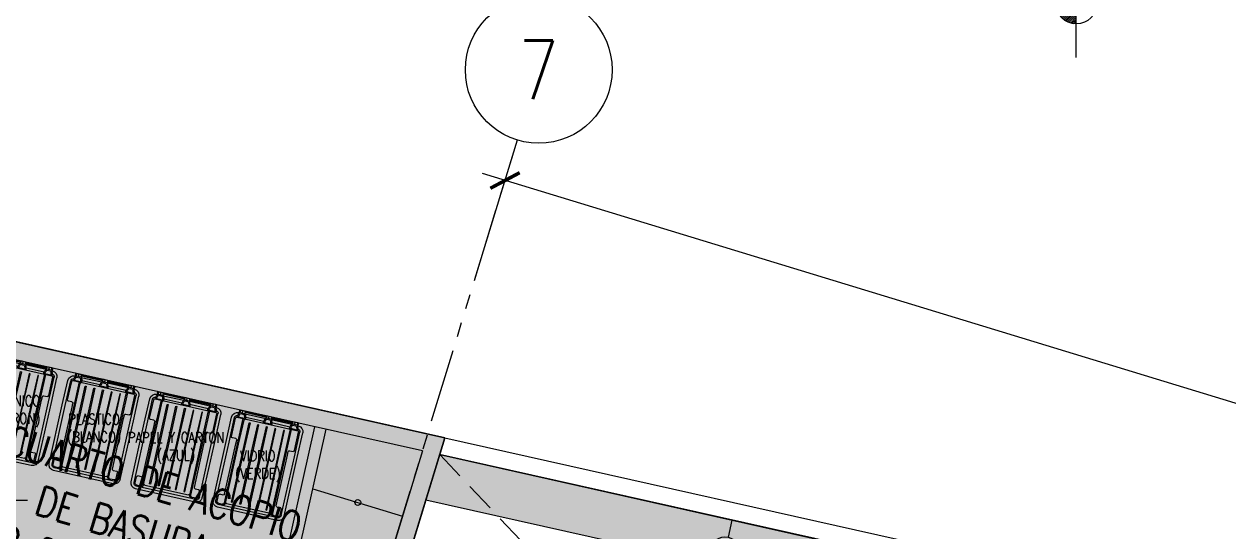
# Model space of a CAD drawing. Header units: millimetres. Extents: x 2471 to 2909, y 1327 to 1568.
# Drawn here: x 2652.94 to 2663.19, y 1514.94 to 1519.26 of the extents above; entities that cross this region are included whole.
import ezdxf
from ezdxf.enums import TextEntityAlignment as Align

# ---------------------------------------------------------------- set-up
doc = ezdxf.new("R2010")
doc.units = ezdxf.units.MM
doc.linetypes.add('HIDDEN', pattern=[0.375, 0.25, -0.125])
doc.linetypes.add('PHANTOM', pattern=[2.5, 1.25, -0.25, 0.25, -0.25, 0.25, -0.25])
doc.layers.get('0').update_dxf_attribs({"color": 251, "lineweight": 9})
doc.layers.get('DEFPOINTS').update_dxf_attribs({"color": 251, "lineweight": 9})
for name, color, linetype, lineweight in [('A-CONTENEDOR DE BASURA', 251, 'Continuous', 13), ('A-EJES', 251, 'PHANTOM', 13), ('A-MURO ALTO', 251, 'Continuous', 13), ('A-MURO BAJO', 251, 'Continuous', 13), ('A-MUROS', 251, 'Continuous', 13), ('A-PROYECCIONES', 251, 'HIDDEN', 13), ('A-SANITARIOS', 251, 'Continuous', 13), ('A_30_DispositivosElect', 251, 'Continuous', 13), ('A_50_TextoAmbiente', 251, 'Continuous', 13), ('A_50_TextoIndicaciones', 251, 'Continuous', 13), ('COTAS-EXTER', 251, 'Continuous', 13), ('DLP_VERDE', 251, 'Continuous', 13)]:
    doc.layers.add(name, color=color, linetype=linetype, lineweight=lineweight)
doc.layers.add('DLP_ÁREA COMÚN', color=251, linetype='Continuous', lineweight=13, plot=False)
doc.styles.add('R80', font='romans.shx', dxfattribs={"width": 0.8, "oblique": 15, "height": 0.1})
doc.styles.add('R80-200', font='romans.shx', dxfattribs={"width": 0.8, "oblique": 10, "height": 0.2})
doc.styles.add('ROMANS', font='romans.shx', dxfattribs={"width": 0.8})
doc.styles.add('TXT_COTAS', font='romans.shx', dxfattribs={"width": 0.8})
doc.dimstyles.new('DLP-COTA 200', dxfattribs={"dimtxt": 0.3, "dimasz": 0.2, "dimexe": 0.36, "dimexo": 0.12, "dimgap": 0.12, "dimtad": 1, "dimzin": 0, "dimdsep": 46, "dimtxsty": 'TXT_COTAS', "dimblk": 'ARCHTICK', "dimcen": 0.18, "dimdle": 0.2, "dimclrd": 256, "dimclre": 256, "dimclrt": 2, "dimadec": 0, "dimazin": 0, "dimtfac": 1, "dimtix": 1, "dimtofl": 0, "dimtmove": 2, "dimatfit": 3, "dimfxl": 0.36, "dimtolj": 1, "dimtzin": 0, "dimlwd": 9, "dimlwe": 9, "dimarcsym": 0})

# ---------------------------------------------------------------- blocks, each defined once
blk = doc.blocks.new('_ArchTick')
at = {"color": 0, "linetype": 'ByBlock', "const_width": 0.15}
blk.add_lwpolyline([(-0.5, -0.5), (0.5, 0.5)], dxfattribs=at)
blk = doc.blocks.new('*D867')
at = {"layer": 'COTAS-EXTER', "lineweight": 9, "transparency": 16777216}
for p, q in [((80.9, 139.159), (81.262, 140.345)), ((94.595, 135.898), (80.966, 140.059)), ((94.147, 135.115), (94.509, 136.301))]:
    blk.add_line(p, q, dxfattribs=at)
at = {"layer": 'DEFPOINTS', "color": 0, "transparency": 16777216}
for p in [(81.157, 140), (80.865, 139.044), (94.112, 135)]:
    blk.add_point(p, dxfattribs=at)
at = {"layer": 'COTAS-EXTER', "lineweight": 9, "transparency": 16777216, "xscale": 0.2, "yscale": 0.2, "zscale": 0.2}
for p, rotation in [((81.157, 140), 163.0255237953545), ((94.404, 135.957), 343.0255237953545)]:
    blk.add_blockref('_ArchTick', p, dxfattribs=dict(at, rotation=rotation))
at = {"layer": 'COTAS-EXTER', "color": 2, "transparency": 16777216, "insert": (87.859, 138.237), "char_height": 0.3, "attachment_point": 5, "rotation": 343.0255, "style": 'TXT_COTAS'}
blk.add_mtext('\\A1;13.85', dxfattribs=at)
blk = doc.blocks.new('SIM NIVEL PLANTA')
at = {"linetype": 'Continuous'}
h = blk.add_hatch(dxfattribs=at)
h.set_pattern_fill('_USER', color=256, scale=0.099996, angle=45, style=0, pattern_type=0)
h.set_pattern_definition([(45, (35396.10581, 26516.4892), (-0.0707080889, 0.0707080889), [])])
h.paths.add_polyline_path([(-17.032, 0), (-15.532, 0, 0.409209), (-17.032, 1.474)])
h.paths.add_polyline_path([(-18.532, 0, 0.419236), (-17.032, -1.526), (-17.032, 0)])
for p, q in [((-17.032, -3.975), (-17.032, 3.716)), ((0, 0), (-20, 0))]:
    blk.add_line(p, q)
blk.add_circle((-17.032, -0.026), 1.5, dxfattribs=at)
at = {"style": 'R80'}
blk.add_attdef('N.P.T.+0.00', text='', height=2.03, dxfattribs=at).set_placement((-7.766, 2.015), align=Align.MIDDLE_CENTER)
blk = doc.blocks.new('SOMBRILLA')
at = {"linetype": 'HIDDEN', "ltscale": 0.5}
for p, q in [((359.824, -3.737), (359.824, -6.352)), ((358.9, -4.12), (360.749, -5.969)), ((358.9, -5.969), (360.749, -4.12)), ((359.743, -5.057), (358.502, -5.57)), ((358.517, -5.044), (361.055, -5.046)), ((359.759, -5.094), (358.518, -5.607))]:
    blk.add_line(p, q, dxfattribs=at)
at = {"linetype": 'ByBlock'}
for p, q in [((358.545, -5.411), (358.268, -5.526)), ((358.545, -5.411), (358.595, -5.532)), ((358.268, -5.526), (358.382, -5.803)), ((358.491, -5.542), (358.398, -5.58)), ((358.398, -5.58), (358.437, -5.673)), ((358.529, -5.634), (358.437, -5.673)), ((358.491, -5.542), (358.529, -5.634)), ((358.61, -5.569), (358.66, -5.689)), ((358.66, -5.689), (358.382, -5.803))]:
    blk.add_line(p, q, dxfattribs=at)
at = {"linetype": 'HIDDEN', "ltscale": 0.5}
blk.add_lwpolyline([(359.824, -3.737), (358.9, -4.12), (358.517, -5.044), (358.9, -5.969), (359.824, -6.352), (360.749, -5.969), (361.132, -5.044), (360.749, -4.12)], close=True, dxfattribs=at)
at = {"linetype": 'ByBlock', "ltscale": 0.5}
blk.add_circle((359.824, -5.044), 0.0821, dxfattribs=at)
blk = doc.blocks.new('AP_Av.Ejercito Esq.Choquehuanca_Plantas_Rev1_20190619$0$CONTENEDOR DE BASURA 360L')
at = {"linetype": 'ByBlock'}
for p, q in [((0.26, 0.85), (-0.26, 0.85)), ((0.26, 0.825), (-0.26, 0.825)), ((-0.31, 0.8), (-0.31, 0.288)), ((-0.285, 0.8), (-0.285, 0.288)), ((0.285, 0.8), (0.285, 0.288)), ((0.31, 0.8), (0.31, 0.288)), ((-0.31, 0.288), (-0.31, 0.074)), ((-0.285, 0.288), (-0.285, 0.074)), ((0.285, 0.288), (0.285, 0.074)), ((0.31, 0.288), (0.31, 0.074)), ((-0.26, 0.024), (-0.252, 0.024)), ((-0.258, 0.005), (-0.258, 0.013)), ((-0.258, 0.013), (-0.256, 0.013)), ((-0.258, 0.005), (-0.256, 0.005)), ((-0.256, 0), (-0.256, 0.018)), ((-0.256, 0.018), (-0.251, 0.018)), ((-0.251, 0), (-0.256, 0)), ((-0.251, 0.018), (-0.251, 0)), ((-0.251, 0.013), (-0.25, 0.013)), ((-0.251, 0.005), (-0.25, 0.005)), ((-0.25, 0), (-0.25, 0.02)), ((-0.25, 0.02), (-0.207, 0.02)), ((-0.228, 0.02), (-0.228, 0)), ((-0.207, 0), (-0.207, 0.02)), ((-0.021, 0.013), (-0.207, 0.013)), ((-0.021, 0.005), (-0.207, 0.005)), ((-0.204, 0.024), (-0.024, 0.024)), ((-0.193, 0.049), (-0.035, 0.049)), ((-0.021, 0), (-0.021, 0.02)), ((0.022, 0.02), (-0.021, 0.02)), ((0.022, 0), (-0.021, 0)), ((0, 0.02), (0, 0)), ((0.022, 0), (0.022, 0.02)), ((0.022, 0.013), (0.207, 0.013)), ((0.022, 0.005), (0.207, 0.005)), ((0.204, 0.024), (0.025, 0.024)), ((0.032, 0.024), (0.025, 0.024)), ((0.193, 0.049), (0.035, 0.049)), ((0.207, 0), (0.207, 0.02)), ((0.25, 0.02), (0.207, 0.02)), ((0.25, 0), (0.207, 0)), ((0.228, 0.02), (0.228, 0)), ((0.25, 0), (0.25, 0.02)), ((0.251, 0.013), (0.25, 0.013)), ((0.251, 0.005), (0.25, 0.005)), ((0.251, 0.018), (0.251, 0)), ((0.256, 0.018), (0.251, 0.018)), ((0.251, 0), (0.256, 0)), ((0.26, 0.024), (0.252, 0.024)), ((0.256, 0), (0.256, 0.018)), ((0.258, 0.013), (0.256, 0.013)), ((0.258, 0.005), (0.256, 0.005)), ((0.258, 0.005), (0.258, 0.013)), ((-0.25, 0), (-0.207, 0))]:
    blk.add_line(p, q, dxfattribs=at)
at = {"color": 8, "linetype": 'ByBlock'}
for p, q in [((-0.275, 0.8), (-0.275, 0.748)), ((-0.235, 0.738), (-0.265, 0.738)), ((-0.26, 0.815), (-0.226, 0.815)), ((-0.225, 0.728), (-0.225, 0.288)), ((-0.211, 0.8), (-0.211, 0.288)), ((-0.201, 0.8), (-0.201, 0.288)), ((-0.191, 0.801), (0.191, 0.801)), ((0.201, 0.8), (0.201, 0.288)), ((0.211, 0.8), (0.211, 0.288)), ((0.225, 0.728), (0.225, 0.288)), ((0.26, 0.815), (0.226, 0.815)), ((0.235, 0.738), (0.265, 0.738)), ((0.275, 0.8), (0.275, 0.748)), ((-0.275, 0.236), (-0.275, 0.076)), ((-0.235, 0.246), (-0.265, 0.246)), ((-0.225, 0.288), (-0.225, 0.256)), ((-0.211, 0.288), (-0.211, 0.066)), ((-0.201, 0.288), (-0.201, 0.076)), ((0.201, 0.288), (0.201, 0.076)), ((0.211, 0.288), (0.211, 0.066)), ((0.225, 0.288), (0.225, 0.256)), ((0.235, 0.246), (0.265, 0.246)), ((0.275, 0.236), (0.275, 0.076)), ((-0.265, 0.066), (0.265, 0.066)), ((-0.255, 0.061), (-0.202, 0.061)), ((-0.244, 0.03), (-0.212, 0.03)), ((0.027, 0.061), (-0.026, 0.061)), ((0.016, 0.03), (-0.016, 0.03)), ((0.255, 0.061), (0.202, 0.061)), ((0.244, 0.03), (0.212, 0.03))]:
    blk.add_line(p, q, dxfattribs=at)
for points in [[(-0.146, 0.782), (-0.154, 0.782), (-0.154, 0.288), (-0.154, 0.089), (-0.146, 0.089), (-0.146, 0.288)], [(-0.071, 0.782), (-0.079, 0.782), (-0.079, 0.288), (-0.079, 0.089), (-0.071, 0.089), (-0.071, 0.288)], [(0.004, 0.782), (-0.004, 0.782), (-0.004, 0.288), (-0.004, 0.089), (0.004, 0.089), (0.004, 0.288)], [(0.071, 0.782), (0.079, 0.782), (0.079, 0.288), (0.079, 0.089), (0.071, 0.089), (0.071, 0.288)], [(0.146, 0.782), (0.154, 0.782), (0.154, 0.288), (0.154, 0.089), (0.146, 0.089), (0.146, 0.288)]]:
    blk.add_lwpolyline(points, close=True, dxfattribs=at)
at = {"linetype": 'ByBlock'}
for centre, radius, start, end in [((-0.26, 0.8), 0.0499, 90, 180), ((-0.26, 0.8), 0.025, 90, 180), ((0.26, 0.8), 0.0499, 0, 90), ((0.26, 0.8), 0.025, 0, 90), ((-0.26, 0.074), 0.0499, 180, 270), ((-0.26, 0.074), 0.025, 180, 263.6322), ((-0.184, 0.067), 0.0807, 180.3677, 215.6892), ((-0.272, 0.067), 0.0807, 324.3108, 359.6323), ((0.044, 0.067), 0.0807, 180.3677, 215.6892), ((-0.044, 0.067), 0.0807, 324.3108, 359.6323), ((0.272, 0.067), 0.0807, 180.3677, 215.6892), ((0.184, 0.067), 0.0807, 324.3108, 359.6323), ((0.26, 0.074), 0.0499, 270, 0), ((0.26, 0.074), 0.025, 276.3678, 0)]:
    blk.add_arc(centre, radius, start, end, dxfattribs=at)
at = {"color": 8, "linetype": 'ByBlock'}
for centre, radius, start, end in [((-0.226, 0.8), 0.025, 0, 90), ((0.226, 0.8), 0.025, 90, 180), ((-0.26, 0.8), 0.015, 90, 180), ((-0.265, 0.748), 0.00999, 180, 270), ((-0.235, 0.728), 0.00999, 0, 90), ((-0.226, 0.8), 0.015, 0, 90), ((-0.191, 0.791), 0.00999, 90, 180), ((0.191, 0.791), 0.00999, 0, 90), ((0.226, 0.8), 0.015, 90, 180), ((0.235, 0.728), 0.00999, 90, 180), ((0.26, 0.8), 0.015, 0, 90), ((0.265, 0.748), 0.00999, 270, 0), ((-0.265, 0.236), 0.00999, 90, 180), ((-0.235, 0.256), 0.00999, 270, 0), ((0.235, 0.256), 0.00999, 180, 270), ((0.265, 0.236), 0.00999, 0, 90), ((-0.265, 0.076), 0.00999, 180, 270), ((-0.184, 0.067), 0.0707, 184.6708, 211.6379), ((-0.272, 0.067), 0.0707, 328.3621, 355.3292), ((-0.191, 0.076), 0.00999, 180, 270), ((0.044, 0.067), 0.0707, 184.6708, 211.6379), ((-0.044, 0.067), 0.0707, 328.3621, 355.3292), ((0.191, 0.076), 0.00999, 270, 0), ((0.272, 0.067), 0.0707, 184.6708, 211.6379), ((0.184, 0.067), 0.0707, 328.3621, 355.3292), ((0.265, 0.076), 0.00999, 270, 0)]:
    blk.add_arc(centre, radius, start, end, dxfattribs=at)
blk = doc.blocks.new('BRAQUET 1 EN 75')
at = {"layer": 'A_30_DispositivosElect'}
for p, q in [((0, 0.394), (0, 0.493)), ((-0.231, 0.262), (-0.131, 0.262)), ((0.131, 0.262), (0.231, 0.262)), ((0, 0.131), (0, -0.019)), ((-0.112, -0.019), (0.112, -0.019))]:
    blk.add_line(p, q, dxfattribs=at)
blk.add_circle((0, 0.262), 0.131, dxfattribs=at)
blk = doc.blocks.new('A$C64a6e5d1')
at = {"layer": 'A-EJES', "ltscale": 0.5}
blk.add_line((76.883, 125.998), (81.262, 140.345), dxfattribs=at)
at = {"layer": 'A-EJES', "linetype": 'Continuous'}
blk.add_circle((81.444, 140.942), 0.625, dxfattribs=at)
at = {"layer": 'A-EJES', "color": 1, "linetype": 'Continuous', "style": 'ROMANS', "width": 0.8}
blk.add_text('7', height=0.5, dxfattribs=at).set_placement((81.444, 140.942), align=Align.MIDDLE_CENTER)
at = {"layer": 'COTAS-EXTER'}
dim = blk.add_aligned_dim(p1=(94.112, 135), p2=(80.865, 139.044), distance=-1, dimstyle='DLP-COTA 200', dxfattribs=at)
dim.commit()
dim.dimension.update_dxf_attribs({"geometry": '*D867', "text_midpoint": (87.859, 138.237)})

msp = doc.modelspace()

# ---------------------------------------------------------------- hatches: boundary and pattern name
at = {"layer": 'DLP_VERDE'}
h = msp.add_hatch(dxfattribs=at)
h.set_pattern_fill('AR-SAND', color=256, scale=0.0035, angle=215)
h.set_pattern_definition([(252.5, (2626.45104, 1388.43235), (0.1028379, -0.13710426), [0, -0.135128, 0, -0.15113, 0, -0.1444625]), (222.5, (2626.45104, 1388.43235), (0.01502412, -0.29575865), [0, -0.072898, 0, -0.121793, 0, -0.0466725]), (182.5, (2626.54062, 1388.49507), (-0.22649154, -0.15920515), [0, -0.04445, 0, -0.16002, 0, -0.208915]), (172.5, (2626.54062, 1388.49507), (-0.17416064, -0.21719985), [0, -0.022225, 0, -0.104902, 0, -0.120015])])
edge = h.paths.add_edge_path()
edge.add_line((2652.861, 1508.531), (2654.177, 1512.842))
edge.add_line((2654.177, 1512.842), (2650.187, 1514.06))
edge.add_line((2650.187, 1514.06), (2651.028, 1516.813))
edge.add_line((2651.028, 1516.813), (2637.717, 1519.791))
edge.add_line((2637.717, 1519.791), (2638.059, 1519.346))
edge.add_arc((2642.937, 1523.091), 6.15, 217.5144, 224.3642)
edge.add_arc((2642.937, 1523.091), 6.15, 224.3642, 255.7347)
edge.add_line((2641.421, 1517.131), (2645.893, 1515.994))
edge.add_arc((2643.565, 1506.835), 9.45, 10.3409, 75.7347, ccw=False)
h = msp.add_hatch(dxfattribs=at)
h.set_pattern_fill('AR-SAND', color=256, scale=0.0035, angle=215)
h.set_pattern_definition([(252.5, (-223918.54188, -8186702.85172), (0.1028379063742, -0.1371042579803), [0, -0.135128, 0, -0.15113, 0, -0.1444625]), (222.5, (-223918.54188, -8186702.85172), (0.0150241246165, -0.2957586482646), [0, -0.072898, 0, -0.121793, 0, -0.0466725]), (182.5, (-223918.45231, -8186702.789), (-0.226491538642, -0.159205150185), [0, -0.04445, 0, -0.16002, 0, -0.208915]), (172.5, (-223918.45231, -8186702.789), (-0.174160637763, -0.217199849944), [0, -0.022225, 0, -0.104902, 0, -0.120015])])
edge = h.paths.add_edge_path()
edge.add_line((2666.507, 1511.108), (2666.015, 1509.498))
edge.add_line((2666.015, 1509.498), (2667.456, 1509.058))
edge.add_arc((2666.726, 1506.667), 2.5, 37.0478, 73.0245, ccw=False)
edge.add_line((2668.722, 1508.174), (2666.507, 1511.108))
h.paths.add_polyline_path([(2666.395, 1511.256), (2664.471, 1513.804), (2663.868, 1513.939), (2665.878, 1511.276), (2665.437, 1509.832), (2665.916, 1509.687)])
h.paths.add_polyline_path([(2661.461, 1514.478), (2656.479, 1515.593), (2656.362, 1515.209), (2661.344, 1514.094)])
at = {"layer": 'DLP_ÁREA COMÚN', "transparency": 33554559}
h = msp.add_hatch(color=8, dxfattribs=at)
h.dxf.hatch_style = 1
h.paths.add_polyline_path([(2650.187, 1514.06), (2651.072, 1516.957), (2656.524, 1515.736), (2655.655, 1512.888), (2654.448, 1513.256), (2654.31, 1512.802)])
h.paths.add_polyline_path([(2666.104, 1441.008), (2668.135, 1441.854), (2670.076, 1437.192), (2668.045, 1436.346)])

# ---------------------------------------------------------------- linework, layer by layer
at = {"layer": 'A-MURO ALTO'}
for p, q in [((2656.524, 1515.736, 0), (2664.559, 1513.939, 0)), ((2656.48, 1515.593, 0), (2664.472, 1513.804, 0))]:
    msp.add_line(p, q, dxfattribs=at)
at = {"layer": 'A-MURO BAJO'}
for p, q in [((2655.169, 1514.727, 0), (2655.416, 1515.831, 0)), ((2655.287, 1514.795, 0), (2655.513, 1515.809, 0))]:
    msp.add_line(p, q, dxfattribs=at)
at = {"layer": 'A-MURO BAJO', "elevation": 0}
msp.add_lwpolyline([(2661.461, 1514.478), (2656.479, 1515.593), (2656.362, 1515.209), (2661.344, 1514.094)], close=True, dxfattribs=at)
at = {"layer": 'A-MUROS'}
for p, q in [((2656.524, 1515.736, 0), (2651.072, 1516.957, 0)), ((2656.333, 1515.625, 0), (2651.175, 1516.78, 0)), ((2655.591, 1512.68, 0), (2656.524, 1515.736, 0))]:
    msp.add_line(p, q, dxfattribs=at)
at = {"layer": 'A-MUROS', "color": 8, "elevation": 0}
msp.add_lwpolyline([(2656.333, 1515.625), (2655.448, 1512.724), (2655.591, 1512.68)], dxfattribs=at)
at = {"layer": 'A-PROYECCIONES'}
msp.add_line((2656.48, 1515.593, 0), (2660.503, 1511.338, 0), dxfattribs=at)
at = {"layer": 'A-SANITARIOS', "color": 7}
msp.add_line((2655.4, 1515.302, 0), (2656.163, 1515.069, 0), dxfattribs=at)
msp.add_circle((2655.782, 1515.186, 0), 0.025, dxfattribs=at)
at = {"layer": 'DLP_ÁREA COMÚN', "color": 8, "transparency": 33554559}
msp.add_lwpolyline([(2650.187, 1514.06), (2651.072, 1516.957), (2656.524, 1515.736), (2655.655, 1512.888), (2654.448, 1513.256), (2654.31, 1512.802)], close=True, dxfattribs=at)

# ---------------------------------------------------------------- block references
at = {"color": 1}
msp.add_blockref('A$C64a6e5d1', (2575.879, 1377.927), dxfattribs=at)
at = {"xscale": -1, "rotation": 159.1813518468917}
msp.add_blockref('SOMBRILLA', (2320.625, 1636.452, 0), dxfattribs=at)
at = {"layer": 'A-CONTENEDOR DE BASURA', "xscale": -1, "rotation": 167.386460032335}
for p in [(2652.934, 1516.386, 0), (2653.632, 1516.23, 0), (2654.33, 1516.074, 0), (2655.027, 1515.918, 0)]:
    msp.add_blockref('AP_Av.Ejercito Esq.Choquehuanca_Plantas_Rev1_20190619$0$CONTENEDOR DE BASURA 360L', p, dxfattribs=at)
at = {"layer": 'A_30_DispositivosElect', "rotation": 167.386460161905}
msp.add_blockref('BRAQUET 1 EN 75', (2658.966, 1515.017, 0), dxfattribs=at)
at = {"layer": 'A_50_TextoIndicaciones'}
ref = msp.add_blockref('SIM NIVEL PLANTA', (2663.896, 1519.439, 0), dxfattribs=dict(at, xscale=0.1171875000000001, yscale=0.1171875000000001, zscale=0.1171875000000001))
ref.add_attrib('N.P.T.+0.00', 'N.P.T.=+6.00', dxfattribs={"layer": '0', "height": 0.2, "rotation": 0, "style": 'R80-200', "oblique": 10, "width": 0.8}).set_placement((2662.986, 1519.675, 0), align=Align.TOP_CENTER)
ref = msp.add_blockref('SIM NIVEL PLANTA', (2652.969, 1515.203, 0), dxfattribs=dict(at, xscale=0.1171875000000001, yscale=0.1171875000000001, zscale=0.1171875000000001))
ref.add_attrib('N.P.T.+0.00', 'N.P.T.=+6.05', dxfattribs={"layer": '0', "height": 0.2, "rotation": 0, "style": 'R80-200', "oblique": 10, "width": 0.8}).set_placement((2652.059, 1515.439, 0), align=Align.TOP_CENTER)

# ---------------------------------------------------------------- texts
at = {"layer": 'A_50_TextoAmbiente', "color": 8, "insert": (2652.533, 1515.938), "char_height": 0.25, "attachment_point": 1, "rotation": 343.0247, "style": 'ROMANS'}
msp.add_mtext_dynamic_manual_height_columns('\\pxqc;CUARTO DE ACOPIO DE BASURA 3\\P12 CONTENEDORES', width=3.23841, gutter_width=15, heights=[0], dxfattribs=at)
at = {"layer": 'A_50_TextoIndicaciones', "char_height": 0.09, "attachment_point": 5, "style": 'ROMANS'}
for s, insert in [('\\pxqc;ORGANICO\\P(MARRON)', (2652.839, 1515.961, 0)), ('\\pxqc;PLASTICO\\P(BLANCO)', (2653.537, 1515.805, 0)), ('\\pxqc;PAPEL Y CARTON\\P(AZUL)', (2654.235, 1515.649, 0)), ('\\pxqc;VIDRIO\\P(VERDE)', (2654.932, 1515.493, 0))]:
    msp.add_mtext_dynamic_manual_height_columns(s, width=0.85325, gutter_width=15, heights=[0], dxfattribs=dict(at, insert=insert))

doc.saveas('drawing.dxf')
